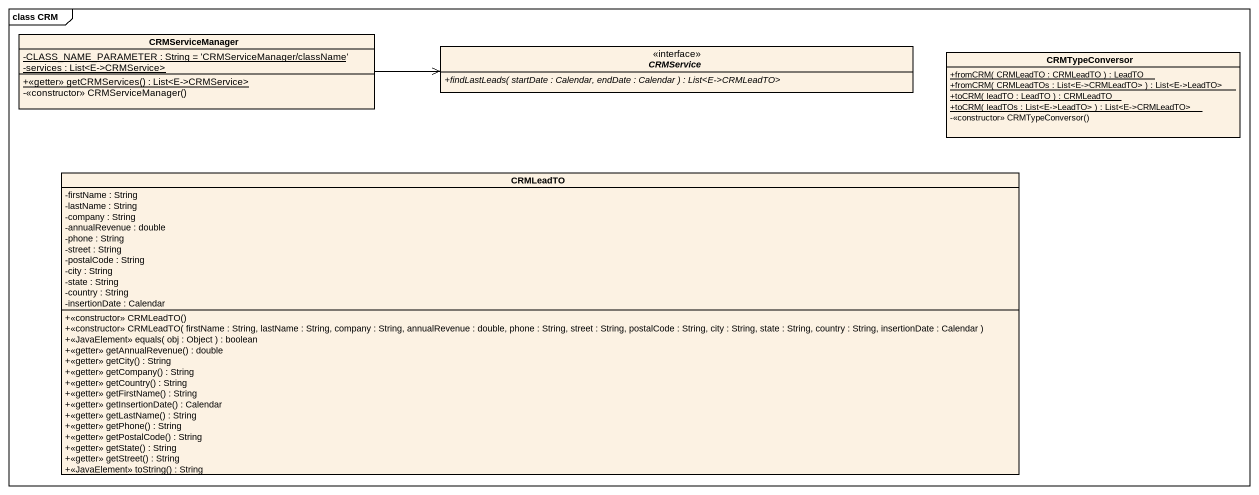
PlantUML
@startuml
mainframe class CRM
hide circle
hide empty members
skinparam classAttributeIconSize 0
class CRMServiceManager {
  {static} -CLASS_NAME_PARAMETER : String = 'CRMServiceManager/className'
  {static} -services : List<E->CRMService>
  {static} +<<getter>> getCRMServices() : List<E->CRMService>
  -<<constructor>> CRMServiceManager()
}
interface CRMService {
  {abstract} +findLastLeads( startDate : Calendar, endDate : Calendar ) : List<E->CRMLeadTO>
}
class CRMTypeConversor {
  {static} +fromCRM( CRMLeadTO : CRMLeadTO ) : LeadTO
  {static} +fromCRM( CRMLeadTOs : List<E->CRMLeadTO> ) : List<E->LeadTO>
  {static} +toCRM( leadTO : LeadTO ) : CRMLeadTO
  {static} +toCRM( leadTOs : List<E->LeadTO> ) : List<E->CRMLeadTO>
  -<<constructor>> CRMTypeConversor()
}
class CRMLeadTO {
  -firstName : String
  -lastName : String
  -company : String
  -annualRevenue : double
  -phone : String
  -street : String
  -postalCode : String
  -city : String
  -state : String
  -country : String
  -insertionDate : Calendar
  +<<constructor>> CRMLeadTO()
  +<<constructor>> CRMLeadTO( firstName : String, lastName : String, company : String, annualRevenue : double, phone : String, street : String, postalCode : String, city : String, state : String, country : String, insertionDate : Calendar )
  +<<JavaElement>> equals( obj : Object ) : boolean
  +<<getter>> getAnnualRevenue() : double
  +<<getter>> getCity() : String
  +<<getter>> getCompany() : String
  +<<getter>> getCountry() : String
  +<<getter>> getFirstName() : String
  +<<getter>> getInsertionDate() : Calendar
  +<<getter>> getLastName() : String
  +<<getter>> getPhone() : String
  +<<getter>> getPostalCode() : String
  +<<getter>> getState() : String
  +<<getter>> getStreet() : String
  +<<JavaElement>> toString() : String
}
CRMServiceManager -right-> CRMService
@enduml
